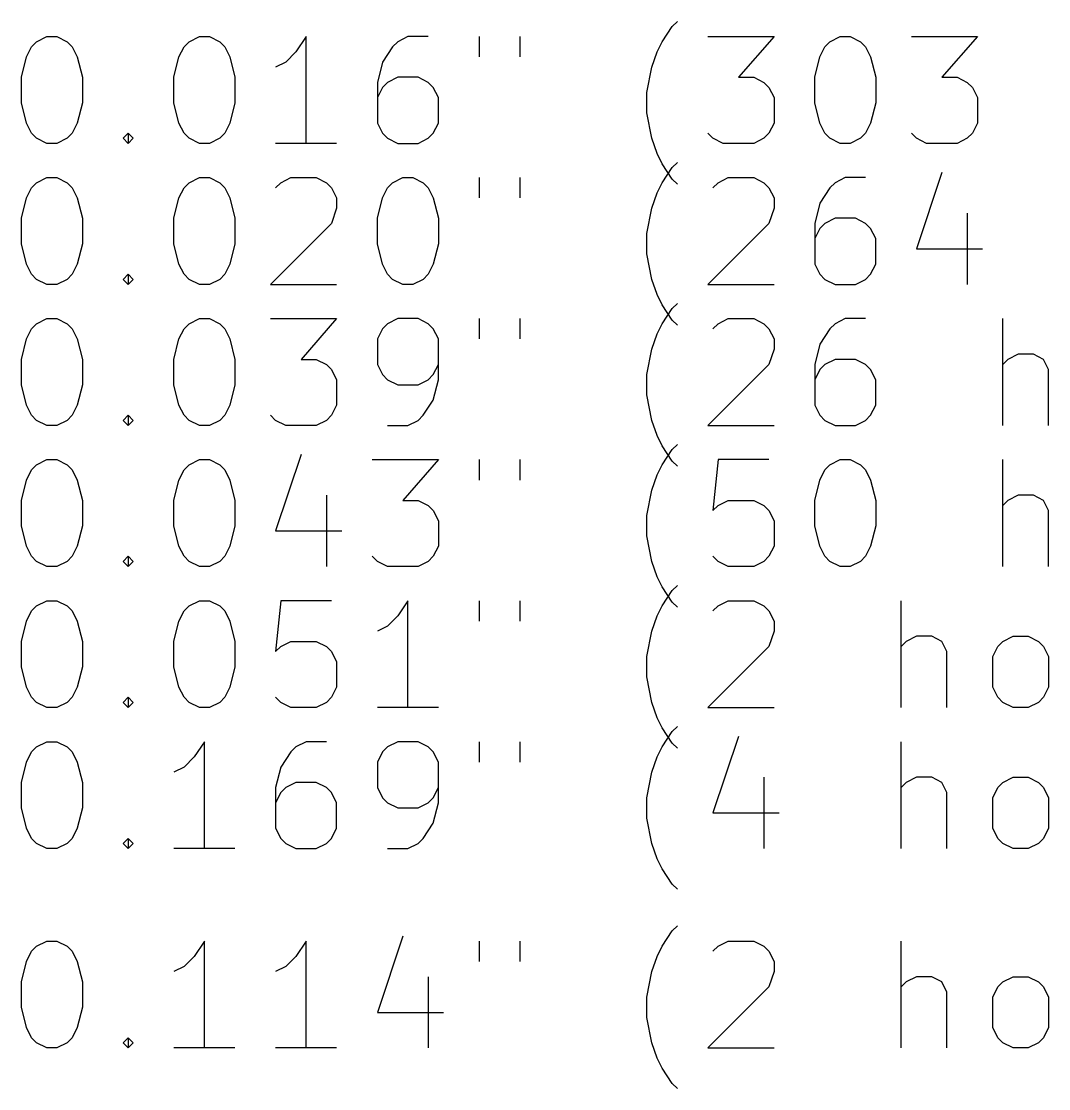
# Model space of a CAD drawing. Extents: x 46 to 146, y -167 to -22.
# Drawn here: x 78.86 to 107.72, y -167.07 to -137.1 of the extents above; entities that cross this region are included whole.
import ezdxf

# ---------------------------------------------------------------- set-up
doc = ezdxf.new("R2010")
doc.units = 0
doc.header["$MEASUREMENT"] = 0
doc.layers.add('BLACK', color=7, linetype='CONTINUOUS')

msp = doc.modelspace()

# ---------------------------------------------------------------- linework, layer by layer
at = {"layer": 'BLACK', "linetype": 'CONTINUOUS'}
for p, q in [((96.8607, -137.675), (97.1464, -137.246)), ((97.1464, -137.246), (97.2893, -137.104)), ((79.2893, -137.675), (79.575, -137.532)), ((79.575, -137.532), (79.8607, -137.532)), ((79.8607, -137.532), (80.1464, -137.675)), ((83.575, -137.675), (83.8607, -137.532)), ((83.8607, -137.532), (84.1464, -137.532)), ((84.1464, -137.532), (84.4321, -137.675)), ((86.8607, -137.532), (86.575, -137.961)), ((86.8607, -140.532), (86.8607, -137.532)), ((89.7179, -137.532), (89.4321, -137.675)), ((90.2893, -137.532), (89.7179, -137.532)), ((91.7179, -137.532), (91.7179, -138.104)), ((92.8607, -137.532), (92.8607, -138.104)), ((98.1464, -137.532), (100.004, -137.532)), ((100.004, -137.532), (99.0036, -138.675)), ((101.575, -137.675), (101.861, -137.532)), ((101.861, -137.532), (102.146, -137.532)), ((102.146, -137.532), (102.432, -137.675)), ((103.861, -137.532), (105.718, -137.532)), ((105.718, -137.532), (104.718, -138.675)), ((79.0036, -138.104), (79.1464, -137.818)), ((79.1464, -137.818), (79.2893, -137.675)), ((80.1464, -137.675), (80.2893, -137.818)), ((80.2893, -137.818), (80.4321, -138.104)), ((83.2893, -138.104), (83.4321, -137.818)), ((83.4321, -137.818), (83.575, -137.675)), ((84.4321, -137.675), (84.575, -137.818)), ((84.575, -137.818), (84.7179, -138.104)), ((89.2893, -137.818), (89.0036, -138.246)), ((89.4321, -137.675), (89.2893, -137.818)), ((96.7179, -137.961), (96.8607, -137.675)), ((101.289, -138.104), (101.432, -137.818)), ((101.432, -137.818), (101.575, -137.675)), ((102.432, -137.675), (102.575, -137.818)), ((102.575, -137.818), (102.718, -138.104)), ((78.8607, -138.675), (79.0036, -138.104)), ((80.4321, -138.104), (80.575, -138.675)), ((83.1464, -138.675), (83.2893, -138.104)), ((84.7179, -138.104), (84.8607, -138.675)), ((86.575, -137.961), (86.2893, -138.246)), ((96.575, -138.389), (96.7179, -137.961)), ((101.146, -138.675), (101.289, -138.104)), ((102.718, -138.104), (102.861, -138.675)), ((86.2893, -138.246), (86.0036, -138.389)), ((89.0036, -138.246), (88.8607, -138.818)), ((96.4321, -139.104), (96.575, -138.389)), ((78.8607, -139.389), (78.8607, -138.675)), ((80.575, -138.675), (80.575, -139.389)), ((83.1464, -139.389), (83.1464, -138.675)), ((84.8607, -138.675), (84.8607, -139.389)), ((89.4321, -138.675), (89.1464, -138.818)), ((90.0036, -138.675), (89.4321, -138.675)), ((90.2893, -138.818), (90.0036, -138.675)), ((99.0036, -138.675), (99.4321, -138.675)), ((99.4321, -138.675), (99.7179, -138.818)), ((101.146, -139.389), (101.146, -138.675)), ((102.861, -138.675), (102.861, -139.389)), ((104.718, -138.675), (105.146, -138.675)), ((105.146, -138.675), (105.432, -138.818)), ((88.8607, -138.818), (88.8607, -139.961)), ((89.0036, -138.961), (88.8607, -139.246)), ((89.1464, -138.818), (89.0036, -138.961)), ((90.4321, -138.961), (90.2893, -138.818)), ((90.575, -139.246), (90.4321, -138.961)), ((99.7179, -138.818), (99.8607, -138.961)), ((99.8607, -138.961), (100.004, -139.246)), ((105.432, -138.818), (105.575, -138.961)), ((105.575, -138.961), (105.718, -139.246)), ((90.575, -139.961), (90.575, -139.246)), ((96.4321, -139.675), (96.4321, -139.104)), ((100.004, -139.246), (100.004, -139.961)), ((105.718, -139.246), (105.718, -139.961)), ((79.0036, -139.961), (78.8607, -139.389)), ((80.575, -139.389), (80.4321, -139.961)), ((83.2893, -139.961), (83.1464, -139.389)), ((84.8607, -139.389), (84.7179, -139.961)), ((101.289, -139.961), (101.146, -139.389)), ((102.861, -139.389), (102.718, -139.961)), ((79.1464, -140.246), (79.0036, -139.961)), ((80.4321, -139.961), (80.2893, -140.246)), ((83.4321, -140.246), (83.2893, -139.961)), ((84.7179, -139.961), (84.575, -140.246)), ((88.8607, -139.961), (89.0036, -140.246)), ((90.4321, -140.246), (90.575, -139.961)), ((96.575, -140.389), (96.4321, -139.675)), ((100.004, -139.961), (99.8607, -140.246)), ((101.432, -140.246), (101.289, -139.961)), ((102.718, -139.961), (102.575, -140.246)), ((105.718, -139.961), (105.575, -140.246)), ((79.2893, -140.389), (79.1464, -140.246)), ((80.2893, -140.246), (80.1464, -140.389)), ((81.7179, -140.389), (81.8607, -140.246)), ((81.8607, -140.246), (82.0036, -140.389)), ((81.8607, -140.246), (81.8607, -140.532)), ((83.575, -140.389), (83.4321, -140.246)), ((84.575, -140.246), (84.4321, -140.389)), ((89.0036, -140.246), (89.1464, -140.389)), ((90.2893, -140.389), (90.4321, -140.246)), ((98.2893, -140.389), (98.1464, -140.246)), ((99.8607, -140.246), (99.7179, -140.389)), ((101.575, -140.389), (101.432, -140.246)), ((102.575, -140.246), (102.432, -140.389)), ((104.004, -140.389), (103.861, -140.246)), ((105.575, -140.246), (105.432, -140.389)), ((79.575, -140.532), (79.2893, -140.389)), ((79.8607, -140.532), (79.575, -140.532)), ((80.1464, -140.389), (79.8607, -140.532)), ((81.8607, -140.532), (81.7179, -140.389)), ((82.0036, -140.389), (81.8607, -140.532)), ((83.8607, -140.532), (83.575, -140.389)), ((84.1464, -140.532), (83.8607, -140.532)), ((84.4321, -140.389), (84.1464, -140.532)), ((87.7179, -140.532), (86.0036, -140.532)), ((89.1464, -140.389), (89.4321, -140.532)), ((89.4321, -140.532), (90.0036, -140.532)), ((90.0036, -140.532), (90.2893, -140.389)), ((96.7179, -140.818), (96.575, -140.389)), ((98.575, -140.532), (98.2893, -140.389)), ((99.4321, -140.532), (98.575, -140.532)), ((99.7179, -140.389), (99.4321, -140.532)), ((101.861, -140.532), (101.575, -140.389)), ((102.146, -140.532), (101.861, -140.532)), ((102.432, -140.389), (102.146, -140.532)), ((104.289, -140.532), (104.004, -140.389)), ((105.146, -140.532), (104.289, -140.532)), ((105.432, -140.389), (105.146, -140.532)), ((96.8607, -141.104), (96.7179, -140.818)), ((97.1464, -141.532), (96.8607, -141.104)), ((97.1464, -141.206), (97.2893, -141.064)), ((96.8607, -141.635), (97.1464, -141.206)), ((104.718, -141.349), (104.004, -143.492)), ((79.1464, -141.778), (79.2893, -141.635)), ((79.2893, -141.635), (79.575, -141.492)), ((79.575, -141.492), (79.8607, -141.492)), ((79.8607, -141.492), (80.1464, -141.635)), ((80.1464, -141.635), (80.2893, -141.778)), ((83.4321, -141.778), (83.575, -141.635)), ((83.575, -141.635), (83.8607, -141.492)), ((83.8607, -141.492), (84.1464, -141.492)), ((84.1464, -141.492), (84.4321, -141.635)), ((84.4321, -141.635), (84.575, -141.778)), ((86.0036, -141.778), (86.1464, -141.635)), ((86.1464, -141.635), (86.4321, -141.492)), ((86.4321, -141.492), (87.1464, -141.492)), ((87.1464, -141.492), (87.4321, -141.635)), ((87.4321, -141.635), (87.575, -141.778)), ((89.1464, -141.778), (89.2893, -141.635)), ((89.2893, -141.635), (89.575, -141.492)), ((89.575, -141.492), (89.8607, -141.492)), ((89.8607, -141.492), (90.1464, -141.635)), ((90.1464, -141.635), (90.2893, -141.778)), ((91.7179, -141.492), (91.7179, -142.064)), ((92.8607, -141.492), (92.8607, -142.064)), ((96.7179, -141.921), (96.8607, -141.635)), ((97.2893, -141.675), (97.1464, -141.532)), ((98.2893, -141.778), (98.4321, -141.635)), ((98.4321, -141.635), (98.7179, -141.492)), ((98.7179, -141.492), (99.4321, -141.492)), ((99.4321, -141.492), (99.7179, -141.635)), ((99.7179, -141.635), (99.8607, -141.778)), ((101.718, -141.635), (101.575, -141.778)), ((102.004, -141.492), (101.718, -141.635)), ((102.575, -141.492), (102.004, -141.492)), ((79.0036, -142.064), (79.1464, -141.778)), ((80.2893, -141.778), (80.4321, -142.064)), ((83.2893, -142.064), (83.4321, -141.778)), ((84.575, -141.778), (84.7179, -142.064)), ((87.575, -141.778), (87.7179, -142.064)), ((89.0036, -142.064), (89.1464, -141.778)), ((90.2893, -141.778), (90.4321, -142.064)), ((96.575, -142.349), (96.7179, -141.921)), ((99.8607, -141.778), (100.004, -142.064)), ((101.575, -141.778), (101.289, -142.206)), ((78.8607, -142.635), (79.0036, -142.064)), ((80.4321, -142.064), (80.575, -142.635)), ((83.1464, -142.635), (83.2893, -142.064)), ((84.7179, -142.064), (84.8607, -142.635)), ((87.7179, -142.349), (87.575, -142.778)), ((87.7179, -142.064), (87.7179, -142.349)), ((88.8607, -142.635), (89.0036, -142.064)), ((90.4321, -142.064), (90.575, -142.635)), ((96.4321, -143.064), (96.575, -142.349)), ((100.004, -142.349), (99.8607, -142.778)), ((100.004, -142.064), (100.004, -142.349)), ((101.289, -142.206), (101.146, -142.778)), ((78.8607, -143.349), (78.8607, -142.635)), ((80.575, -142.635), (80.575, -143.349)), ((83.1464, -143.349), (83.1464, -142.635)), ((84.8607, -142.635), (84.8607, -143.349)), ((88.8607, -143.349), (88.8607, -142.635)), ((90.575, -142.635), (90.575, -143.349)), ((101.718, -142.635), (101.432, -142.778)), ((102.289, -142.635), (101.718, -142.635)), ((102.575, -142.778), (102.289, -142.635)), ((105.432, -142.492), (105.432, -144.492)), ((87.575, -142.778), (85.8607, -144.492)), ((99.8607, -142.778), (98.1464, -144.492)), ((101.146, -142.778), (101.146, -143.921)), ((101.289, -142.921), (101.146, -143.206)), ((101.432, -142.778), (101.289, -142.921)), ((102.718, -142.921), (102.575, -142.778)), ((102.861, -143.206), (102.718, -142.921)), ((96.4321, -143.635), (96.4321, -143.064)), ((102.861, -143.921), (102.861, -143.206)), ((79.0036, -143.921), (78.8607, -143.349)), ((80.575, -143.349), (80.4321, -143.921)), ((83.2893, -143.921), (83.1464, -143.349)), ((84.8607, -143.349), (84.7179, -143.921)), ((89.0036, -143.921), (88.8607, -143.349)), ((90.575, -143.349), (90.4321, -143.921)), ((104.004, -143.492), (105.861, -143.492)), ((96.575, -144.349), (96.4321, -143.635)), ((79.1464, -144.206), (79.0036, -143.921)), ((80.4321, -143.921), (80.2893, -144.206)), ((83.4321, -144.206), (83.2893, -143.921)), ((84.7179, -143.921), (84.575, -144.206)), ((89.1464, -144.206), (89.0036, -143.921)), ((90.4321, -143.921), (90.2893, -144.206)), ((101.146, -143.921), (101.289, -144.206)), ((102.718, -144.206), (102.861, -143.921)), ((79.2893, -144.349), (79.1464, -144.206)), ((79.575, -144.492), (79.2893, -144.349)), ((80.1464, -144.349), (79.8607, -144.492)), ((80.2893, -144.206), (80.1464, -144.349)), ((81.7179, -144.349), (81.8607, -144.206)), ((81.8607, -144.492), (81.7179, -144.349)), ((81.8607, -144.206), (82.0036, -144.349)), ((81.8607, -144.206), (81.8607, -144.492)), ((82.0036, -144.349), (81.8607, -144.492)), ((83.575, -144.349), (83.4321, -144.206)), ((83.8607, -144.492), (83.575, -144.349)), ((84.4321, -144.349), (84.1464, -144.492)), ((84.575, -144.206), (84.4321, -144.349)), ((89.2893, -144.349), (89.1464, -144.206)), ((89.575, -144.492), (89.2893, -144.349)), ((90.1464, -144.349), (89.8607, -144.492)), ((90.2893, -144.206), (90.1464, -144.349)), ((96.7179, -144.778), (96.575, -144.349)), ((101.289, -144.206), (101.432, -144.349)), ((101.432, -144.349), (101.718, -144.492)), ((102.289, -144.492), (102.575, -144.349)), ((102.575, -144.349), (102.718, -144.206)), ((79.8607, -144.492), (79.575, -144.492)), ((84.1464, -144.492), (83.8607, -144.492)), ((85.8607, -144.492), (87.7179, -144.492)), ((89.8607, -144.492), (89.575, -144.492)), ((98.1464, -144.492), (100.004, -144.492)), ((101.718, -144.492), (102.289, -144.492)), ((96.8607, -145.064), (96.7179, -144.778)), ((97.1464, -145.166), (97.2893, -145.024)), ((97.1464, -145.492), (96.8607, -145.064)), ((96.8607, -145.595), (97.1464, -145.166)), ((79.1464, -145.738), (79.2893, -145.595)), ((79.2893, -145.595), (79.575, -145.452)), ((79.575, -145.452), (79.8607, -145.452)), ((79.8607, -145.452), (80.1464, -145.595)), ((80.1464, -145.595), (80.2893, -145.738)), ((83.4321, -145.738), (83.575, -145.595)), ((83.575, -145.595), (83.8607, -145.452)), ((83.8607, -145.452), (84.1464, -145.452)), ((84.1464, -145.452), (84.4321, -145.595)), ((84.4321, -145.595), (84.575, -145.738)), ((85.8607, -145.452), (87.7179, -145.452)), ((87.7179, -145.452), (86.7179, -146.595)), ((89.1464, -145.595), (89.0036, -145.738)), ((89.4321, -145.452), (89.1464, -145.595)), ((90.0036, -145.452), (89.4321, -145.452)), ((90.2893, -145.595), (90.0036, -145.452)), ((90.4321, -145.738), (90.2893, -145.595)), ((91.7179, -145.452), (91.7179, -146.024)), ((92.8607, -145.452), (92.8607, -146.024)), ((96.7179, -145.881), (96.8607, -145.595)), ((97.2893, -145.635), (97.1464, -145.492)), ((98.2893, -145.738), (98.4321, -145.595)), ((98.4321, -145.595), (98.7179, -145.452)), ((98.7179, -145.452), (99.4321, -145.452)), ((99.4321, -145.452), (99.7179, -145.595)), ((99.7179, -145.595), (99.8607, -145.738)), ((101.718, -145.595), (101.575, -145.738)), ((102.004, -145.452), (101.718, -145.595)), ((102.575, -145.452), (102.004, -145.452)), ((106.432, -148.452), (106.432, -145.452)), ((79.0036, -146.024), (79.1464, -145.738)), ((80.2893, -145.738), (80.4321, -146.024)), ((83.2893, -146.024), (83.4321, -145.738)), ((84.575, -145.738), (84.7179, -146.024)), ((89.0036, -145.738), (88.8607, -146.024)), ((90.575, -146.024), (90.4321, -145.738)), ((96.575, -146.309), (96.7179, -145.881)), ((99.8607, -145.738), (100.004, -146.024)), ((101.575, -145.738), (101.289, -146.166)), ((78.8607, -146.595), (79.0036, -146.024)), ((80.4321, -146.024), (80.575, -146.595)), ((83.1464, -146.595), (83.2893, -146.024)), ((84.7179, -146.024), (84.8607, -146.595)), ((88.8607, -146.024), (88.8607, -146.738)), ((90.575, -147.166), (90.575, -146.024)), ((100.004, -146.024), (100.004, -146.309)), ((101.289, -146.166), (101.146, -146.738)), ((96.4321, -147.024), (96.575, -146.309)), ((100.004, -146.309), (99.8607, -146.738)), ((106.861, -146.452), (106.575, -146.595)), ((107.289, -146.452), (106.861, -146.452)), ((107.575, -146.595), (107.289, -146.452)), ((78.8607, -147.309), (78.8607, -146.595)), ((80.575, -146.595), (80.575, -147.309)), ((83.1464, -147.309), (83.1464, -146.595)), ((84.8607, -146.595), (84.8607, -147.309)), ((86.7179, -146.595), (87.1464, -146.595)), ((87.1464, -146.595), (87.4321, -146.738)), ((87.4321, -146.738), (87.575, -146.881)), ((88.8607, -146.738), (89.0036, -147.024)), ((90.4321, -147.024), (90.575, -146.738)), ((99.8607, -146.738), (98.1464, -148.452)), ((101.146, -146.738), (101.146, -147.881)), ((101.432, -146.738), (101.289, -146.881)), ((101.718, -146.595), (101.432, -146.738)), ((102.289, -146.595), (101.718, -146.595)), ((102.575, -146.738), (102.289, -146.595)), ((102.718, -146.881), (102.575, -146.738)), ((106.575, -146.595), (106.432, -146.738)), ((107.718, -146.881), (107.575, -146.595)), ((87.575, -146.881), (87.7179, -147.166)), ((89.0036, -147.024), (89.1464, -147.166)), ((90.2893, -147.166), (90.4321, -147.024)), ((96.4321, -147.595), (96.4321, -147.024)), ((101.289, -146.881), (101.146, -147.166)), ((102.861, -147.166), (102.718, -146.881)), ((107.718, -148.452), (107.718, -146.881)), ((79.0036, -147.881), (78.8607, -147.309)), ((80.575, -147.309), (80.4321, -147.881)), ((83.2893, -147.881), (83.1464, -147.309)), ((84.8607, -147.309), (84.7179, -147.881)), ((87.7179, -147.166), (87.7179, -147.881)), ((89.1464, -147.166), (89.4321, -147.309)), ((89.4321, -147.309), (90.0036, -147.309)), ((90.0036, -147.309), (90.2893, -147.166)), ((90.4321, -147.738), (90.575, -147.166)), ((102.861, -147.881), (102.861, -147.166)), ((90.1464, -148.166), (90.4321, -147.738)), ((96.575, -148.309), (96.4321, -147.595)), ((79.1464, -148.166), (79.0036, -147.881)), ((80.4321, -147.881), (80.2893, -148.166)), ((83.4321, -148.166), (83.2893, -147.881)), ((84.7179, -147.881), (84.575, -148.166)), ((87.7179, -147.881), (87.575, -148.166)), ((101.146, -147.881), (101.289, -148.166)), ((102.718, -148.166), (102.861, -147.881)), ((79.2893, -148.309), (79.1464, -148.166)), ((79.575, -148.452), (79.2893, -148.309)), ((80.1464, -148.309), (79.8607, -148.452)), ((80.2893, -148.166), (80.1464, -148.309)), ((81.7179, -148.309), (81.8607, -148.166)), ((81.8607, -148.452), (81.7179, -148.309)), ((81.8607, -148.166), (82.0036, -148.309)), ((81.8607, -148.166), (81.8607, -148.452)), ((82.0036, -148.309), (81.8607, -148.452)), ((83.575, -148.309), (83.4321, -148.166)), ((83.8607, -148.452), (83.575, -148.309)), ((84.4321, -148.309), (84.1464, -148.452)), ((84.575, -148.166), (84.4321, -148.309)), ((86.0036, -148.309), (85.8607, -148.166)), ((86.2893, -148.452), (86.0036, -148.309)), ((87.4321, -148.309), (87.1464, -148.452)), ((87.575, -148.166), (87.4321, -148.309)), ((89.7179, -148.452), (90.0036, -148.309)), ((90.0036, -148.309), (90.1464, -148.166)), ((96.7179, -148.738), (96.575, -148.309)), ((101.289, -148.166), (101.432, -148.309)), ((101.432, -148.309), (101.718, -148.452)), ((102.289, -148.452), (102.575, -148.309)), ((102.575, -148.309), (102.718, -148.166)), ((79.8607, -148.452), (79.575, -148.452)), ((84.1464, -148.452), (83.8607, -148.452)), ((87.1464, -148.452), (86.2893, -148.452)), ((89.1464, -148.452), (89.7179, -148.452)), ((98.1464, -148.452), (100.004, -148.452)), ((101.718, -148.452), (102.289, -148.452)), ((96.8607, -149.024), (96.7179, -148.738)), ((97.1464, -149.452), (96.8607, -149.024)), ((96.8607, -149.555), (97.1464, -149.126)), ((97.1464, -149.126), (97.2893, -148.984)), ((79.1464, -149.698), (79.2893, -149.555)), ((79.2893, -149.555), (79.575, -149.412)), ((79.575, -149.412), (79.8607, -149.412)), ((79.8607, -149.412), (80.1464, -149.555)), ((80.1464, -149.555), (80.2893, -149.698)), ((83.4321, -149.698), (83.575, -149.555)), ((83.575, -149.555), (83.8607, -149.412)), ((83.8607, -149.412), (84.1464, -149.412)), ((84.1464, -149.412), (84.4321, -149.555)), ((84.4321, -149.555), (84.575, -149.698)), ((86.7179, -149.269), (86.0036, -151.412)), ((88.7179, -149.412), (90.575, -149.412)), ((90.575, -149.412), (89.575, -150.555)), ((91.7179, -149.412), (91.7179, -149.984)), ((92.8607, -149.412), (92.8607, -149.984)), ((96.7179, -149.841), (96.8607, -149.555)), ((97.2893, -149.595), (97.1464, -149.452)), ((98.4321, -149.412), (98.2893, -150.841)), ((99.8607, -149.412), (98.4321, -149.412)), ((101.432, -149.698), (101.575, -149.555)), ((101.575, -149.555), (101.861, -149.412)), ((101.861, -149.412), (102.146, -149.412)), ((102.146, -149.412), (102.432, -149.555)), ((102.432, -149.555), (102.575, -149.698)), ((106.432, -152.412), (106.432, -149.412)), ((79.0036, -149.984), (79.1464, -149.698)), ((80.2893, -149.698), (80.4321, -149.984)), ((83.2893, -149.984), (83.4321, -149.698)), ((84.575, -149.698), (84.7179, -149.984)), ((96.575, -150.269), (96.7179, -149.841)), ((101.289, -149.984), (101.432, -149.698)), ((102.575, -149.698), (102.718, -149.984)), ((78.8607, -150.555), (79.0036, -149.984)), ((80.4321, -149.984), (80.575, -150.555)), ((83.1464, -150.555), (83.2893, -149.984)), ((84.7179, -149.984), (84.8607, -150.555)), ((101.146, -150.555), (101.289, -149.984)), ((102.718, -149.984), (102.861, -150.555)), ((87.4321, -150.412), (87.4321, -152.412)), ((96.4321, -150.984), (96.575, -150.269)), ((106.861, -150.412), (106.575, -150.555)), ((107.289, -150.412), (106.861, -150.412)), ((107.575, -150.555), (107.289, -150.412)), ((78.8607, -151.269), (78.8607, -150.555)), ((80.575, -150.555), (80.575, -151.269)), ((83.1464, -151.269), (83.1464, -150.555)), ((84.8607, -150.555), (84.8607, -151.269)), ((89.575, -150.555), (90.0036, -150.555)), ((90.0036, -150.555), (90.2893, -150.698)), ((90.2893, -150.698), (90.4321, -150.841)), ((98.2893, -150.841), (98.4321, -150.698)), ((98.4321, -150.698), (98.7179, -150.555)), ((98.7179, -150.555), (99.4321, -150.555)), ((99.4321, -150.555), (99.7179, -150.698)), ((99.7179, -150.698), (99.8607, -150.841)), ((101.146, -151.269), (101.146, -150.555)), ((102.861, -150.555), (102.861, -151.269)), ((106.575, -150.555), (106.432, -150.698)), ((107.718, -150.841), (107.575, -150.555)), ((90.4321, -150.841), (90.575, -151.126)), ((96.4321, -151.555), (96.4321, -150.984)), ((99.8607, -150.841), (100.004, -151.126)), ((107.718, -152.412), (107.718, -150.841)), ((79.0036, -151.841), (78.8607, -151.269)), ((80.575, -151.269), (80.4321, -151.841)), ((83.2893, -151.841), (83.1464, -151.269)), ((84.8607, -151.269), (84.7179, -151.841)), ((90.575, -151.126), (90.575, -151.841)), ((100.004, -151.126), (100.004, -151.841)), ((101.289, -151.841), (101.146, -151.269)), ((102.861, -151.269), (102.718, -151.841)), ((86.0036, -151.412), (87.8607, -151.412)), ((96.575, -152.269), (96.4321, -151.555)), ((79.1464, -152.126), (79.0036, -151.841)), ((80.4321, -151.841), (80.2893, -152.126)), ((83.4321, -152.126), (83.2893, -151.841)), ((84.7179, -151.841), (84.575, -152.126)), ((90.575, -151.841), (90.4321, -152.126)), ((100.004, -151.841), (99.8607, -152.126)), ((101.432, -152.126), (101.289, -151.841)), ((102.718, -151.841), (102.575, -152.126)), ((79.2893, -152.269), (79.1464, -152.126)), ((80.2893, -152.126), (80.1464, -152.269)), ((81.7179, -152.269), (81.8607, -152.126)), ((81.8607, -152.126), (82.0036, -152.269)), ((81.8607, -152.126), (81.8607, -152.412)), ((83.575, -152.269), (83.4321, -152.126)), ((84.575, -152.126), (84.4321, -152.269)), ((88.8607, -152.269), (88.7179, -152.126)), ((90.4321, -152.126), (90.2893, -152.269)), ((98.4321, -152.269), (98.2893, -152.126)), ((99.8607, -152.126), (99.7179, -152.269)), ((101.575, -152.269), (101.432, -152.126)), ((102.575, -152.126), (102.432, -152.269)), ((79.575, -152.412), (79.2893, -152.269)), ((79.8607, -152.412), (79.575, -152.412)), ((80.1464, -152.269), (79.8607, -152.412)), ((81.8607, -152.412), (81.7179, -152.269)), ((82.0036, -152.269), (81.8607, -152.412)), ((83.8607, -152.412), (83.575, -152.269)), ((84.1464, -152.412), (83.8607, -152.412)), ((84.4321, -152.269), (84.1464, -152.412)), ((89.1464, -152.412), (88.8607, -152.269)), ((90.0036, -152.412), (89.1464, -152.412)), ((90.2893, -152.269), (90.0036, -152.412)), ((96.7179, -152.698), (96.575, -152.269)), ((98.7179, -152.412), (98.4321, -152.269)), ((99.4321, -152.412), (98.7179, -152.412)), ((99.7179, -152.269), (99.4321, -152.412)), ((101.861, -152.412), (101.575, -152.269)), ((102.146, -152.412), (101.861, -152.412)), ((102.432, -152.269), (102.146, -152.412)), ((96.8607, -152.984), (96.7179, -152.698)), ((97.1464, -153.412), (96.8607, -152.984)), ((96.8607, -153.515), (97.1464, -153.086)), ((97.1464, -153.086), (97.2893, -152.944)), ((79.2893, -153.515), (79.575, -153.372)), ((79.575, -153.372), (79.8607, -153.372)), ((79.8607, -153.372), (80.1464, -153.515)), ((83.575, -153.515), (83.8607, -153.372)), ((83.8607, -153.372), (84.1464, -153.372)), ((84.1464, -153.372), (84.4321, -153.515)), ((86.1464, -153.372), (86.0036, -154.801)), ((87.575, -153.372), (86.1464, -153.372)), ((89.7179, -153.372), (89.4321, -153.801)), ((89.7179, -156.372), (89.7179, -153.372)), ((91.7179, -153.372), (91.7179, -153.944)), ((92.8607, -153.372), (92.8607, -153.944)), ((97.2893, -153.555), (97.1464, -153.412)), ((98.4321, -153.515), (98.7179, -153.372)), ((98.7179, -153.372), (99.4321, -153.372)), ((99.4321, -153.372), (99.7179, -153.515)), ((103.575, -156.372), (103.575, -153.372)), ((79.0036, -153.944), (79.1464, -153.658)), ((79.1464, -153.658), (79.2893, -153.515)), ((80.1464, -153.515), (80.2893, -153.658)), ((80.2893, -153.658), (80.4321, -153.944)), ((83.2893, -153.944), (83.4321, -153.658)), ((83.4321, -153.658), (83.575, -153.515)), ((84.4321, -153.515), (84.575, -153.658)), ((84.575, -153.658), (84.7179, -153.944)), ((96.7179, -153.801), (96.8607, -153.515)), ((98.2893, -153.658), (98.4321, -153.515)), ((99.7179, -153.515), (99.8607, -153.658)), ((99.8607, -153.658), (100.004, -153.944)), ((78.8607, -154.515), (79.0036, -153.944)), ((80.4321, -153.944), (80.575, -154.515)), ((83.1464, -154.515), (83.2893, -153.944)), ((84.7179, -153.944), (84.8607, -154.515)), ((89.4321, -153.801), (89.1464, -154.086)), ((96.575, -154.229), (96.7179, -153.801)), ((100.004, -153.944), (100.004, -154.229)), ((89.1464, -154.086), (88.8607, -154.229)), ((96.4321, -154.944), (96.575, -154.229)), ((100.004, -154.229), (99.8607, -154.658)), ((78.8607, -155.229), (78.8607, -154.515)), ((80.575, -154.515), (80.575, -155.229)), ((83.1464, -155.229), (83.1464, -154.515)), ((84.8607, -154.515), (84.8607, -155.229)), ((86.1464, -154.658), (86.4321, -154.515)), ((86.4321, -154.515), (87.1464, -154.515)), ((87.1464, -154.515), (87.4321, -154.658)), ((103.718, -154.515), (103.575, -154.658)), ((104.004, -154.372), (103.718, -154.515)), ((104.432, -154.372), (104.004, -154.372)), ((104.718, -154.515), (104.432, -154.372)), ((104.861, -154.801), (104.718, -154.515)), ((106.289, -154.658), (106.432, -154.515)), ((106.432, -154.515), (106.718, -154.372)), ((106.718, -154.372), (107.146, -154.372)), ((107.146, -154.372), (107.432, -154.515)), ((107.432, -154.515), (107.575, -154.658)), ((86.0036, -154.801), (86.1464, -154.658)), ((87.4321, -154.658), (87.575, -154.801)), ((87.575, -154.801), (87.7179, -155.086)), ((96.4321, -155.515), (96.4321, -154.944)), ((99.8607, -154.658), (98.1464, -156.372)), ((104.861, -156.372), (104.861, -154.801)), ((106.146, -154.944), (106.289, -154.658)), ((106.146, -155.801), (106.146, -154.944)), ((107.575, -154.658), (107.718, -154.944)), ((107.718, -154.944), (107.718, -155.801)), ((79.0036, -155.801), (78.8607, -155.229)), ((80.575, -155.229), (80.4321, -155.801)), ((83.2893, -155.801), (83.1464, -155.229)), ((84.8607, -155.229), (84.7179, -155.801)), ((87.7179, -155.086), (87.7179, -155.801)), ((96.575, -156.229), (96.4321, -155.515)), ((79.1464, -156.086), (79.0036, -155.801)), ((80.4321, -155.801), (80.2893, -156.086)), ((83.4321, -156.086), (83.2893, -155.801)), ((84.7179, -155.801), (84.575, -156.086)), ((87.7179, -155.801), (87.575, -156.086)), ((106.289, -156.086), (106.146, -155.801)), ((107.718, -155.801), (107.575, -156.086)), ((79.2893, -156.229), (79.1464, -156.086)), ((80.2893, -156.086), (80.1464, -156.229)), ((81.7179, -156.229), (81.8607, -156.086)), ((81.8607, -156.086), (82.0036, -156.229)), ((81.8607, -156.086), (81.8607, -156.372)), ((83.575, -156.229), (83.4321, -156.086)), ((84.575, -156.086), (84.4321, -156.229)), ((86.1464, -156.229), (86.0036, -156.086)), ((87.575, -156.086), (87.4321, -156.229)), ((106.432, -156.229), (106.289, -156.086)), ((107.575, -156.086), (107.432, -156.229)), ((79.575, -156.372), (79.2893, -156.229)), ((79.8607, -156.372), (79.575, -156.372)), ((80.1464, -156.229), (79.8607, -156.372)), ((81.8607, -156.372), (81.7179, -156.229)), ((82.0036, -156.229), (81.8607, -156.372)), ((83.8607, -156.372), (83.575, -156.229)), ((84.1464, -156.372), (83.8607, -156.372)), ((84.4321, -156.229), (84.1464, -156.372)), ((86.4321, -156.372), (86.1464, -156.229)), ((87.1464, -156.372), (86.4321, -156.372)), ((87.4321, -156.229), (87.1464, -156.372)), ((90.575, -156.372), (88.8607, -156.372)), ((96.7179, -156.658), (96.575, -156.229)), ((98.1464, -156.372), (100.004, -156.372)), ((106.718, -156.372), (106.432, -156.229)), ((107.146, -156.372), (106.718, -156.372)), ((107.432, -156.229), (107.146, -156.372)), ((96.8607, -156.944), (96.7179, -156.658)), ((97.1464, -157.372), (96.8607, -156.944)), ((96.8607, -157.475), (97.1464, -157.046)), ((97.1464, -157.046), (97.2893, -156.904)), ((79.2893, -157.475), (79.575, -157.332)), ((79.575, -157.332), (79.8607, -157.332)), ((79.8607, -157.332), (80.1464, -157.475)), ((84.0036, -157.332), (83.7179, -157.761)), ((84.0036, -160.332), (84.0036, -157.332)), ((86.8607, -157.332), (86.575, -157.475)), ((87.4321, -157.332), (86.8607, -157.332)), ((89.4321, -157.332), (89.1464, -157.475)), ((90.0036, -157.332), (89.4321, -157.332)), ((90.2893, -157.475), (90.0036, -157.332)), ((91.7179, -157.332), (91.7179, -157.904)), ((92.8607, -157.332), (92.8607, -157.904)), ((99.0036, -157.189), (98.2893, -159.332)), ((103.575, -160.332), (103.575, -157.332)), ((79.0036, -157.904), (79.1464, -157.618)), ((79.1464, -157.618), (79.2893, -157.475)), ((80.1464, -157.475), (80.2893, -157.618)), ((80.2893, -157.618), (80.4321, -157.904)), ((86.4321, -157.618), (86.1464, -158.046)), ((86.575, -157.475), (86.4321, -157.618)), ((89.0036, -157.618), (88.8607, -157.904)), ((89.1464, -157.475), (89.0036, -157.618)), ((90.4321, -157.618), (90.2893, -157.475)), ((90.575, -157.904), (90.4321, -157.618)), ((96.7179, -157.761), (96.8607, -157.475)), ((97.2893, -157.515), (97.1464, -157.372)), ((78.8607, -158.475), (79.0036, -157.904)), ((80.4321, -157.904), (80.575, -158.475)), ((83.7179, -157.761), (83.4321, -158.046)), ((88.8607, -157.904), (88.8607, -158.618)), ((90.575, -159.046), (90.575, -157.904)), ((96.575, -158.189), (96.7179, -157.761)), ((83.4321, -158.046), (83.1464, -158.189)), ((86.1464, -158.046), (86.0036, -158.618)), ((96.4321, -158.904), (96.575, -158.189)), ((78.8607, -159.189), (78.8607, -158.475)), ((80.575, -158.475), (80.575, -159.189)), ((86.575, -158.475), (86.2893, -158.618)), ((87.1464, -158.475), (86.575, -158.475)), ((87.4321, -158.618), (87.1464, -158.475)), ((99.7179, -158.332), (99.7179, -160.332)), ((103.718, -158.475), (103.575, -158.618)), ((104.004, -158.332), (103.718, -158.475)), ((104.432, -158.332), (104.004, -158.332)), ((104.718, -158.475), (104.432, -158.332)), ((104.861, -158.761), (104.718, -158.475)), ((106.289, -158.618), (106.432, -158.475)), ((106.432, -158.475), (106.718, -158.332)), ((106.718, -158.332), (107.146, -158.332)), ((107.146, -158.332), (107.432, -158.475)), ((107.432, -158.475), (107.575, -158.618)), ((86.0036, -158.618), (86.0036, -159.761)), ((86.1464, -158.761), (86.0036, -159.046)), ((86.2893, -158.618), (86.1464, -158.761)), ((87.575, -158.761), (87.4321, -158.618)), ((87.7179, -159.046), (87.575, -158.761)), ((88.8607, -158.618), (89.0036, -158.904)), ((90.4321, -158.904), (90.575, -158.618)), ((104.861, -160.332), (104.861, -158.761)), ((106.146, -158.904), (106.289, -158.618)), ((107.575, -158.618), (107.718, -158.904)), ((87.7179, -159.761), (87.7179, -159.046)), ((89.0036, -158.904), (89.1464, -159.046)), ((89.1464, -159.046), (89.4321, -159.189)), ((90.0036, -159.189), (90.2893, -159.046)), ((90.2893, -159.046), (90.4321, -158.904)), ((90.4321, -159.618), (90.575, -159.046)), ((96.4321, -159.475), (96.4321, -158.904)), ((106.146, -159.761), (106.146, -158.904)), ((107.718, -158.904), (107.718, -159.761)), ((79.0036, -159.761), (78.8607, -159.189)), ((80.575, -159.189), (80.4321, -159.761)), ((89.4321, -159.189), (90.0036, -159.189)), ((98.2893, -159.332), (100.146, -159.332)), ((90.1464, -160.046), (90.4321, -159.618)), ((96.575, -160.189), (96.4321, -159.475)), ((79.1464, -160.046), (79.0036, -159.761)), ((80.4321, -159.761), (80.2893, -160.046)), ((86.0036, -159.761), (86.1464, -160.046)), ((87.575, -160.046), (87.7179, -159.761)), ((106.289, -160.046), (106.146, -159.761)), ((107.718, -159.761), (107.575, -160.046)), ((79.2893, -160.189), (79.1464, -160.046)), ((79.575, -160.332), (79.2893, -160.189)), ((79.8607, -160.332), (79.575, -160.332)), ((80.1464, -160.189), (79.8607, -160.332)), ((80.2893, -160.046), (80.1464, -160.189)), ((81.7179, -160.189), (81.8607, -160.046)), ((81.8607, -160.332), (81.7179, -160.189)), ((81.8607, -160.046), (82.0036, -160.189)), ((81.8607, -160.046), (81.8607, -160.332)), ((82.0036, -160.189), (81.8607, -160.332)), ((84.8607, -160.332), (83.1464, -160.332)), ((86.1464, -160.046), (86.2893, -160.189)), ((86.2893, -160.189), (86.575, -160.332)), ((86.575, -160.332), (87.1464, -160.332)), ((87.1464, -160.332), (87.4321, -160.189)), ((87.4321, -160.189), (87.575, -160.046)), ((89.1464, -160.332), (89.7179, -160.332)), ((89.7179, -160.332), (90.0036, -160.189)), ((90.0036, -160.189), (90.1464, -160.046)), ((96.7179, -160.618), (96.575, -160.189)), ((106.432, -160.189), (106.289, -160.046)), ((106.718, -160.332), (106.432, -160.189)), ((107.146, -160.332), (106.718, -160.332)), ((107.432, -160.189), (107.146, -160.332)), ((107.575, -160.046), (107.432, -160.189)), ((96.8607, -160.904), (96.7179, -160.618)), ((97.1464, -161.332), (96.8607, -160.904)), ((97.2893, -161.475), (97.1464, -161.332)), ((96.8607, -163.075), (97.1464, -162.646)), ((97.1464, -162.646), (97.2893, -162.504)), ((79.2893, -163.075), (79.575, -162.932)), ((79.575, -162.932), (79.8607, -162.932)), ((79.8607, -162.932), (80.1464, -163.075)), ((84.0036, -162.932), (83.7179, -163.361)), ((84.0036, -165.932), (84.0036, -162.932)), ((86.8607, -162.932), (86.575, -163.361)), ((86.8607, -165.932), (86.8607, -162.932)), ((89.575, -162.789), (88.8607, -164.932)), ((91.7179, -162.932), (91.7179, -163.504)), ((92.8607, -162.932), (92.8607, -163.504)), ((98.4321, -163.075), (98.7179, -162.932)), ((98.7179, -162.932), (99.4321, -162.932)), ((99.4321, -162.932), (99.7179, -163.075)), ((103.575, -165.932), (103.575, -162.932)), ((79.0036, -163.504), (79.1464, -163.218)), ((79.1464, -163.218), (79.2893, -163.075)), ((80.1464, -163.075), (80.2893, -163.218)), ((80.2893, -163.218), (80.4321, -163.504)), ((96.7179, -163.361), (96.8607, -163.075)), ((98.2893, -163.218), (98.4321, -163.075)), ((99.7179, -163.075), (99.8607, -163.218)), ((99.8607, -163.218), (100.004, -163.504)), ((78.8607, -164.075), (79.0036, -163.504)), ((80.4321, -163.504), (80.575, -164.075)), ((83.7179, -163.361), (83.4321, -163.646)), ((86.575, -163.361), (86.2893, -163.646)), ((96.575, -163.789), (96.7179, -163.361)), ((100.004, -163.504), (100.004, -163.789)), ((83.4321, -163.646), (83.1464, -163.789)), ((86.2893, -163.646), (86.0036, -163.789)), ((90.2893, -163.932), (90.2893, -165.932)), ((96.4321, -164.504), (96.575, -163.789)), ((100.004, -163.789), (99.8607, -164.218)), ((104.004, -163.932), (103.718, -164.075)), ((104.432, -163.932), (104.004, -163.932)), ((104.718, -164.075), (104.432, -163.932)), ((106.432, -164.075), (106.718, -163.932)), ((106.718, -163.932), (107.146, -163.932)), ((107.146, -163.932), (107.432, -164.075)), ((78.8607, -164.789), (78.8607, -164.075)), ((80.575, -164.075), (80.575, -164.789)), ((99.8607, -164.218), (98.1464, -165.932)), ((103.718, -164.075), (103.575, -164.218)), ((104.861, -164.361), (104.718, -164.075)), ((106.146, -164.504), (106.289, -164.218)), ((106.289, -164.218), (106.432, -164.075)), ((107.432, -164.075), (107.575, -164.218)), ((107.575, -164.218), (107.718, -164.504)), ((96.4321, -165.075), (96.4321, -164.504)), ((104.861, -165.932), (104.861, -164.361)), ((106.146, -165.361), (106.146, -164.504)), ((107.718, -164.504), (107.718, -165.361)), ((79.0036, -165.361), (78.8607, -164.789)), ((80.575, -164.789), (80.4321, -165.361)), ((88.8607, -164.932), (90.7179, -164.932)), ((96.575, -165.789), (96.4321, -165.075)), ((79.1464, -165.646), (79.0036, -165.361)), ((80.4321, -165.361), (80.2893, -165.646)), ((106.289, -165.646), (106.146, -165.361)), ((107.718, -165.361), (107.575, -165.646)), ((79.2893, -165.789), (79.1464, -165.646)), ((80.2893, -165.646), (80.1464, -165.789)), ((81.7179, -165.789), (81.8607, -165.646)), ((81.8607, -165.646), (82.0036, -165.789)), ((81.8607, -165.646), (81.8607, -165.932)), ((106.432, -165.789), (106.289, -165.646)), ((107.575, -165.646), (107.432, -165.789)), ((79.575, -165.932), (79.2893, -165.789)), ((79.8607, -165.932), (79.575, -165.932)), ((80.1464, -165.789), (79.8607, -165.932)), ((81.8607, -165.932), (81.7179, -165.789)), ((82.0036, -165.789), (81.8607, -165.932)), ((84.8607, -165.932), (83.1464, -165.932)), ((87.7179, -165.932), (86.0036, -165.932)), ((96.7179, -166.218), (96.575, -165.789)), ((98.1464, -165.932), (100.004, -165.932)), ((106.718, -165.932), (106.432, -165.789)), ((107.146, -165.932), (106.718, -165.932)), ((107.432, -165.789), (107.146, -165.932)), ((96.8607, -166.504), (96.7179, -166.218)), ((97.1464, -166.932), (96.8607, -166.504)), ((97.2893, -167.075), (97.1464, -166.932))]:
    msp.add_line(p, q, dxfattribs=at)

doc.saveas('drawing.dxf')
